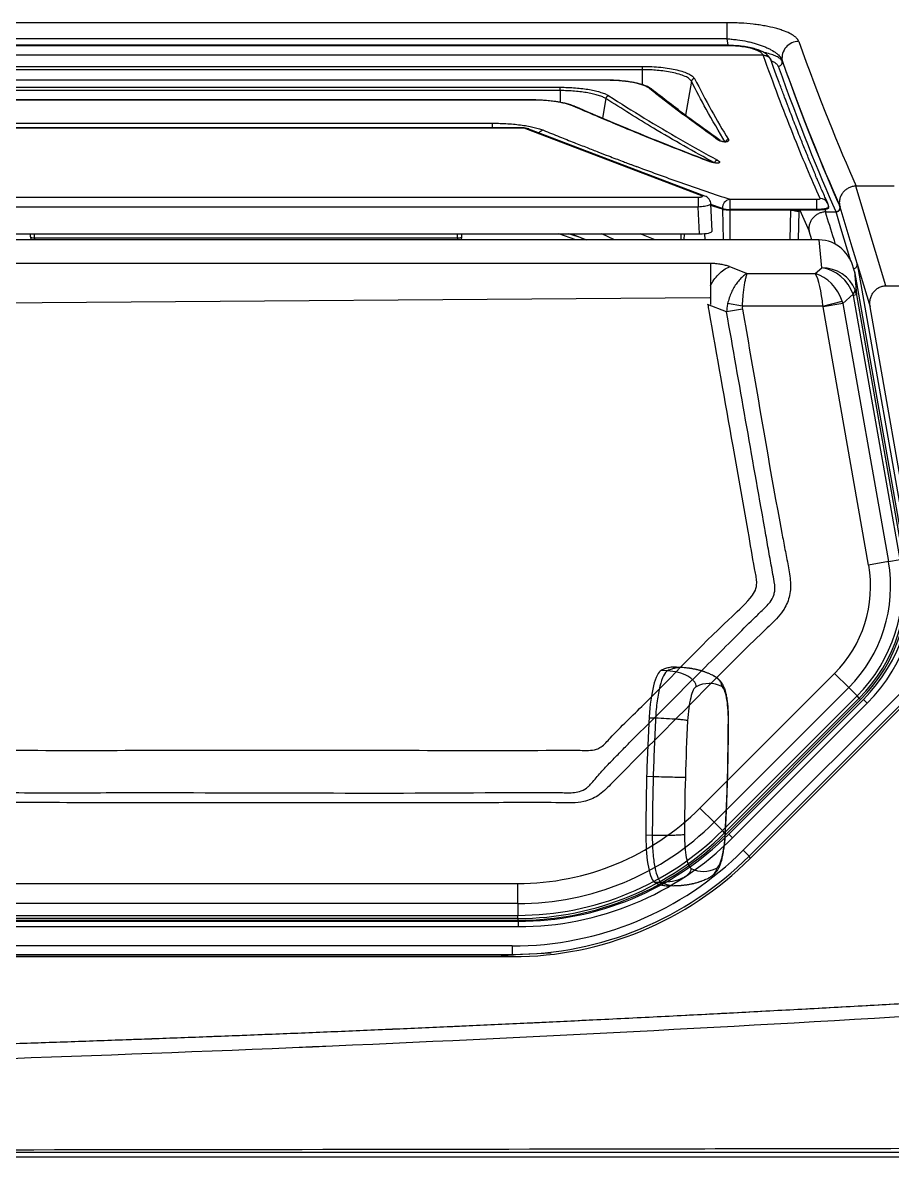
# Model space of a CAD drawing. Extents: x 527 to 611, y 788 to 934.
# Drawn here: x 588.74 to 601.66, y 803.36 to 820.21 of the extents above; entities that cross this region are included whole.
import ezdxf

# ---------------------------------------------------------------- set-up
doc = ezdxf.new("R2010")
doc.units = 0
doc.header["$MEASUREMENT"] = 0
doc.layers.add('1', color=4, linetype='Continuous')
doc.layers.add('GEOMETRY', color=3, linetype='Continuous', lineweight=25)

# ---------------------------------------------------------------- blocks, each defined once
blk = doc.blocks.new('2026_FLAIR')
at = {"layer": 'GEOMETRY'}
for p, q in [((72.14, 16.608), (72.14, 16.848)), ((72.14, 16.848), (57.863, 16.848)), ((72.156, 16.515), (57.847, 16.515)), ((72.14, 16.608), (57.863, 16.608)), ((72.156, 16.515), (72.14, 16.608)), ((57.318, 16.369), (72.673, 16.369)), ((72.15, 16.51), (57.841, 16.51)), ((72.15, 16.505), (57.841, 16.505)), ((72.15, 16.505), (72.15, 16.51)), ((59.111, 16.198), (70.88, 16.198)), ((70.88, 16.198), (70.88, 16.15)), ((72.791, 16.292), (72.786, 16.302)), ((72.792, 16.288), (72.791, 16.291)), ((72.96, 16.271), (72.957, 16.287)), ((70.88, 16.15), (59.111, 16.15)), ((70.88, 16.15), (70.88, 15.927)), ((70.347, 15.994), (59.644, 15.994)), ((70.347, 15.993), (59.644, 15.993)), ((60.318, 15.889), (69.659, 15.889)), ((69.659, 15.841), (60.318, 15.841)), ((69.659, 15.841), (69.659, 15.889)), ((69.659, 15.841), (69.659, 15.665)), ((70.347, 15.994), (70.347, 15.993)), ((71.61, 15.978), (71.52, 15.475)), ((69.226, 15.701), (60.745, 15.701)), ((69.226, 15.7), (60.745, 15.7)), ((69.226, 15.7), (69.226, 15.701)), ((70.339, 15.721), (70.29, 15.43)), ((71.078, 15.8), (71.482, 15.491)), ((61.335, 15.355), (68.656, 15.355)), ((68.656, 15.286), (68.656, 15.355)), ((69.126, 15.285), (60.865, 15.285)), ((69.126, 15.282), (60.865, 15.282)), ((69.126, 15.282), (69.126, 15.285)), ((71.766, 14.278), (69.149, 15.274)), ((69.193, 15.269), (69.165, 15.279)), ((71.81, 14.273), (69.193, 15.269)), ((71.88, 14.787), (71.881, 14.787)), ((74.052, 14.422), (74.057, 14.422)), ((74.499, 12.94), (74.052, 14.422)), ((74.621, 14.422), (74.057, 14.422)), ((58.28, 14.258), (71.711, 14.258)), ((71.711, 14.258), (71.711, 14.111)), ((71.917, 13.754), (71.899, 14.156)), ((72.178, 14.226), (72.178, 14.074)), ((72.178, 14.226), (73.471, 14.226)), ((73.471, 14.074), (73.471, 14.226)), ((71.711, 14.111), (58.28, 14.111)), ((71.73, 13.713), (71.711, 14.111)), ((72.07, 14.088), (71.899, 14.147)), ((72.038, 14.087), (71.9, 14.134)), ((72.07, 14.077), (72.038, 14.087)), ((72.07, 14.077), (72.07, 14.088)), ((72.073, 14.077), (72.08, 13.623)), ((73.471, 14.074), (72.178, 14.074)), ((72.178, 14.074), (72.178, 14.064)), ((73.105, 14.064), (72.178, 14.064)), ((72.178, 14.064), (72.178, 13.623)), ((73.077, 13.623), (73.086, 14.064)), ((73.104, 14.06), (73.086, 14.065)), ((73.134, 14.052), (73.104, 14.06)), ((73.141, 14.064), (73.105, 14.064)), ((73.471, 14.064), (73.141, 14.064)), ((73.201, 13.623), (73.21, 14.047)), ((73.219, 14.064), (73.357, 13.753)), ((73.471, 14.064), (73.471, 14.074)), ((73.589, 14.074), (73.605, 14.038)), ((73.605, 14.038), (73.757, 14.038)), ((73.645, 14.126), (73.646, 14.116)), ((73.646, 14.098), (73.646, 14.113)), ((73.816, 14.115), (73.809, 14.138)), ((58.261, 13.713), (71.73, 13.713)), ((61.791, 13.667), (61.791, 13.713)), ((61.854, 13.654), (61.854, 13.713)), ((61.854, 13.654), (68.137, 13.654)), ((61.854, 13.654), (61.854, 13.623)), ((68.137, 13.654), (68.137, 13.713)), ((68.137, 13.654), (68.137, 13.623)), ((68.2, 13.667), (68.2, 13.713)), ((69.891, 13.623), (69.642, 13.713)), ((70.468, 13.623), (70.278, 13.713)), ((71.071, 13.623), (70.849, 13.713)), ((71.45, 13.713), (71.45, 13.623)), ((71.502, 13.623), (71.505, 13.713)), ((71.814, 13.623), (71.811, 13.717)), ((73.398, 13.623), (73.357, 13.753)), ((73.506, 13.623), (56.484, 13.623)), ((73.544, 13.21), (73.506, 13.623)), ((71.898, 13.272), (58.092, 13.272)), ((72.176, 13.226), (72.437, 13.124)), ((73.449, 13.124), (73.544, 13.21)), ((74.03, 13.152), (74.062, 12.806)), ((74.03, 13.152), (74.782, 8.888)), ((74.072, 13.266), (74.837, 8.932)), ((72.437, 13.124), (73.449, 13.124)), ((74.011, 12.817), (73.859, 12.679)), ((74.062, 12.806), (74.016, 12.798)), ((74.062, 12.806), (74.754, 8.883)), ((74.499, 12.94), (75.192, 12.94)), ((71.884, 12.762), (58.132, 12.661)), ((72.132, 12.553), (71.846, 12.664)), ((72.366, 12.64), (72.147, 12.676)), ((73.563, 12.64), (72.366, 12.64)), ((73.563, 12.64), (73.849, 12.714)), ((73.859, 12.679), (73.566, 12.627)), ((73.859, 12.679), (74.535, 8.845)), ((74.708, 8.875), (74.016, 12.798)), ((72.367, 12.594), (72.132, 12.553)), ((74.242, 8.793), (73.566, 12.627)), ((74.914, 8.945), (74.264, 12.631)), ((79.315, 11.497), (72.379, 4.561)), ((72.467, 4.472), (79.403, 11.409)), ((79.427, 11.385), (72.481, 4.439)), ((73.035, 4.993), (79.427, 11.385)), ((74.535, 8.845), (74.242, 8.793)), ((74.535, 8.845), (74.708, 8.875)), ((71.482, 7.272), (71.387, 7.279)), ((71.254, 7.224), (71.159, 7.23)), ((71.735, 5.186), (73.735, 7.186)), ((71.938, 7.149), (71.92, 7.159)), ((73.946, 6.975), (73.735, 7.186)), ((73.946, 6.975), (71.946, 4.976)), ((73.946, 6.975), (74.07, 6.852)), ((72.07, 4.852), (74.07, 6.852)), ((74.103, 6.819), (72.103, 4.819)), ((74.123, 6.798), (72.123, 4.799)), ((74.164, 6.799), (72.164, 4.799)), ((72.22, 4.743), (74.22, 6.743)), ((74.103, 6.819), (74.07, 6.852)), ((74.103, 6.819), (74.123, 6.798)), ((74.164, 6.799), (74.22, 6.743)), ((71.077, 6.52), (70.981, 6.523)), ((71.042, 5.65), (70.944, 5.653)), ((71.946, 4.976), (71.735, 5.186)), ((71.946, 4.976), (72.07, 4.852)), ((72.481, 4.439), (73.035, 4.993)), ((71.028, 4.781), (70.932, 4.783)), ((72.103, 4.819), (72.07, 4.852)), ((72.103, 4.819), (72.123, 4.799)), ((72.164, 4.799), (72.22, 4.743)), ((72.379, 4.561), (72.467, 4.472)), ((72.467, 4.472), (72.481, 4.439)), ((60.959, 4.066), (69.031, 4.066)), ((69.031, 3.768), (69.031, 4.066)), ((71.166, 4.08), (71.071, 4.079)), ((71.267, 4.032), (71.362, 4.034)), ((69.031, 3.768), (60.959, 3.768)), ((69.031, 3.768), (69.031, 3.593)), ((60.959, 3.593), (69.031, 3.593)), ((69.031, 3.547), (60.959, 3.547)), ((69.031, 3.547), (69.031, 3.593)), ((69.031, 3.547), (69.031, 3.518)), ((69.031, 3.518), (60.959, 3.518)), ((69.037, 3.504), (60.966, 3.504)), ((60.966, 3.425), (69.037, 3.425)), ((69.037, 3.504), (69.037, 3.425)), ((68.945, 3.138), (59.964, 3.138)), ((68.945, 3.138), (68.945, 3.014)), ((59.951, 2.98), (68.959, 2.98)), ((68.959, 2.98), (59.951, 2.98)), ((59.964, 3.014), (68.945, 3.014)), ((69.528, 3.03), (68.782, 2.996)), ((68.945, 3.014), (68.949, 3.004)), ((68.952, 2.996), (68.959, 2.98)), ((81.522, 0), (2.898, 0))]:
    blk.add_line(p, q, dxfattribs=at)
at = {"layer": 'GEOMETRY', "flags": 128}
for points in [[(72.524, 16.458), (72.542, 16.46), (72.56, 16.457)], [(69.872, 15.606), (69.874, 15.605), (69.876, 15.604)], [(69.165, 15.279), (69.146, 15.283), (69.126, 15.282)], [(73.979, 13.308), (73.831, 13.796), (73.758, 14.038), (73.758, 14.038)], [(74.072, 13.271), (74.057, 13.32), (73.998, 13.513), (73.819, 14.108)], [(69.817, 13.713), (69.885, 13.688), (70.053, 13.623)], [(74.072, 13.266), (74.116, 13.121), (74.264, 12.631)]]:
    blk.add_lwpolyline(points, dxfattribs=at)
at = {"layer": 'GEOMETRY'}
for centre, radius, start, end in [((73.205, 16.32), 0.251, 90.6124, 187.5361), ((72.897, 16.263), 0.0627, 270.6124, 7.5408), ((71.657, 15.969), 0.0482, 91.8403, 168.7901), ((70.988, 15.832), 0.0408, 52.232, 95.5067), ((70.388, 15.713), 0.05, 97.4783, 170.5685), ((69.859, 15.575), 0.0343, 68.024, 98.6444), ((69.126, 15.16), 0.125, 71.9693, 90), ((68.976, 14.818), 0.488, 69.2238, 72.0337), ((69.161, 15.184), 0.0915, 69.2686, 97.5884), ((69.433, 15.133), 0.119, 99.1076, 138.1705), ((72.013, 15.063), 0.0413, 53.1751, 94.6716), ((72.16, 15.064), 0.0482, 91.8724, 163.908), ((71.864, 14.757), 0.0343, 61.1474, 97.5022), ((72.002, 14.757), 0.0493, 96.9218, 171.7113), ((71.778, 14.187), 0.0916, 70.1306, 97.5819), ((72.202, 14.095), 0.133, 100.539, 182.9384), ((73.524, 14.114), 0.122, 23.7629, 91.3487), ((72.167, 14.4), 0.326, 252.6898, 271.958), ((73.754, 14.105), 0.0628, 270.5441, 8.6233), ((61.854, 13.667), 0.0625, 180, 224.9898), ((61.839, 13.735), 0.0827, 234.8468, 280.3552), ((68.152, 13.735), 0.0827, 259.6448, 305.1532), ((68.137, 13.667), 0.0625, 315.0102, 0), ((73.943, 12.889), 0.099, 313.6486, 355.2217), ((72.451, 8.511), 2.422, 314.9999, 10), ((72.451, 8.511), 2.501, 314.9999, 10), ((72.445, 8.476), 1.825, 314.9999, 10), ((72.445, 8.476), 2.123, 314.9999, 10), ((72.445, 8.476), 2.298, 314.9999, 10), ((72.445, 8.476), 2.344, 314.9999, 10), ((72.445, 8.476), 2.373, 314.9999, 10), ((69.031, 7.891), 3.825, 270, 314.9999), ((69.031, 7.891), 4.123, 270, 314.9999), ((69.031, 7.891), 4.298, 270, 314.9999), ((69.031, 7.891), 4.344, 270, 314.9999), ((69.031, 7.891), 4.373, 270, 314.9999), ((69.037, 7.926), 4.422, 270, 314.9999), ((69.037, 7.926), 4.501, 270, 314.9999)]:
    blk.add_arc(centre, radius, start, end, dxfattribs=at)
for centre, major_axis, ratio, start_param, end_param in [((56.933, 117.39), (-18.595, 104.918), 0.051723, 2.851846, 2.939114), ((56.615, 117.39), (-18.606, 105.293), 0.051579, 2.852232, 2.939734), ((56.687, 117.347), (-18.595, 105.168), 0.051607, 2.851889, 2.938909), ((56.677, 117.401), (-18.606, 105.231), 0.051607, 2.852221, 2.939723), ((71.73, 13.754), (0.188, 0), 0.219696, 4.713635, 6.2934), ((73.514, 13.053), (-0.053, 0.568), 0.920287, 4.801709, 6.198207), ((73.544, 12.727), (0.384, -0.358), 0.864326, 1.008189, 2.248811), ((73.544, 12.727), (0.525, -0.023), 0.919446, 0.370167, 1.61079), ((73.449, 12.64), (-0.051, 0.525), 0.214989, 4.691687, 5.862035), ((73.449, 12.64), (-0.267, 0.458), 0.746474, 4.448741, 5.619089), ((73.903, 12.668), (0.08, 0.183), 0.456183, 5.680478, 5.836353), ((73.555, 12.606), (0.369, 0.442), 0.813707, 5.692032, 5.847907), ((73.362, 12.561), (0.164, 0.149), 0.846462, 5.791888, 5.862163), ((73.362, 12.561), (-0.353, 0.388), 0.966078, 4.221091, 4.291367), ((68.93, 8.032), (-1.874, 4.524), 0.995546, 2.75047, 3.532715), ((68.93, 8.032), (-1.922, 4.639), 0.995767, 2.75047, 3.532715), ((68.943, 7.999), (-1.922, 4.64), 0.995546, 2.75047, 3.532715), ((68.943, 7.999), (-1.922, 4.64), 0.995546, 2.75047, 3.532715)]:
    blk.add_ellipse(centre, major_axis=major_axis, ratio=ratio, start_param=start_param, end_param=end_param, dxfattribs=at)
for points, knots in [([(73.203, 16.571), (73.196, 16.589), (73.183, 16.607), (73.156, 16.633), (73.145, 16.642), (73.127, 16.655), (73.121, 16.659), (73.107, 16.668), (73.1, 16.672), (73.063, 16.693), (73.029, 16.709), (72.97, 16.731), (72.949, 16.738), (72.905, 16.752), (72.882, 16.759), (72.809, 16.778), (72.757, 16.79), (72.675, 16.805), (72.646, 16.81), (72.602, 16.816), (72.587, 16.818), (72.557, 16.822), (72.542, 16.824), (72.465, 16.833), (72.402, 16.838), (72.305, 16.844), (72.273, 16.845), (72.206, 16.847), (72.173, 16.848), (72.14, 16.848)], [0, 0, 0, 0, 0.125, 0.125, 0.1875, 0.1875, 0.21875, 0.21875, 0.25, 0.25, 0.375, 0.375, 0.4375, 0.4375, 0.5, 0.5, 0.625, 0.625, 0.6875, 0.6875, 0.71875, 0.71875, 0.75, 0.75, 0.875, 0.875, 0.9375, 0.9375, 1, 1, 1, 1]), ([(72.14, 16.608), (72.165, 16.607), (72.191, 16.605), (72.242, 16.6), (72.268, 16.597), (72.342, 16.587), (72.39, 16.579), (72.461, 16.564), (72.484, 16.559), (72.529, 16.548), (72.55, 16.542), (72.614, 16.523), (72.653, 16.509), (72.708, 16.487), (72.726, 16.479), (72.76, 16.463), (72.775, 16.455), (72.82, 16.431), (72.847, 16.414), (72.881, 16.387), (72.892, 16.378), (72.91, 16.36), (72.919, 16.351), (72.941, 16.324), (72.951, 16.306), (72.957, 16.287)], [0, 0, 0, 0, 0.0625, 0.0625, 0.125, 0.125, 0.25, 0.25, 0.3125, 0.3125, 0.375, 0.375, 0.5, 0.5, 0.5625, 0.5625, 0.625, 0.625, 0.75, 0.75, 0.8125, 0.8125, 0.875, 0.875, 1, 1, 1, 1]), ([(72.17, 16.504), (72.166, 16.508), (72.161, 16.511), (72.156, 16.514), (72.156, 16.515)], [0, 0, 0, 0, 0.937066, 1, 1, 1, 1]), ([(72.56, 16.457), (72.532, 16.465), (72.476, 16.48), (72.374, 16.497), (72.265, 16.508), (72.188, 16.509), (72.15, 16.51)], [0, 0, 0, 0, 0.250937, 0.500823, 0.749966, 1, 1, 1, 1]), ([(72.524, 16.458), (72.495, 16.465), (72.438, 16.481), (72.34, 16.495), (72.243, 16.504), (72.181, 16.505), (72.15, 16.505)], [0, 0, 0, 0, 0.280004, 0.559321, 0.77951, 1, 1, 1, 1]), ([(72.673, 16.369), (72.667, 16.378), (72.655, 16.397), (72.609, 16.427), (72.556, 16.446), (72.524, 16.458)], [0, 0, 0, 0, 0.280482, 0.560569, 1, 1, 1, 1]), ([(72.787, 16.3), (72.778, 16.316), (72.759, 16.35), (72.71, 16.391), (72.645, 16.429), (72.589, 16.448), (72.56, 16.457)], [0, 0, 0, 0, 0.217402, 0.457264, 0.718317, 1, 1, 1, 1]), ([(72.675, 16.364), (72.675, 16.365), (72.674, 16.367), (72.673, 16.368), (72.673, 16.369)], [0, 0, 0, 0, 0.56, 1, 1, 1, 1]), ([(72.673, 16.369), (72.689, 16.368), (72.713, 16.367), (72.742, 16.353), (72.761, 16.338), (72.777, 16.32), (72.783, 16.307), (72.786, 16.302)], [0, 0, 0, 0, 0.326467, 0.502316, 0.681929, 0.861542, 1, 1, 1, 1]), ([(73.521, 14.236), (73.455, 14.385), (73.324, 14.685), (73.116, 15.195), (72.901, 15.748), (72.751, 16.159), (72.675, 16.364)], [0, 0, 0, 0, 0.248503, 0.497997, 0.748504, 1, 1, 1, 1]), ([(72.675, 16.364), (72.691, 16.363), (72.715, 16.361), (72.744, 16.347), (72.764, 16.332), (72.78, 16.313), (72.79, 16.298), (72.791, 16.289), (72.792, 16.288)], [0, 0, 0, 0, 0.307898, 0.473716, 0.643074, 0.812433, 0.97825, 1, 1, 1, 1]), ([(72.96, 16.271), (72.953, 16.283), (72.939, 16.306), (72.891, 16.339), (72.821, 16.369), (72.749, 16.392), (72.696, 16.403), (72.678, 16.406)], [0, 0, 0, 0, 0.219252, 0.445044, 0.664067, 0.889384, 1, 1, 1, 1]), ([(70.88, 16.198), (70.927, 16.198), (71.021, 16.197), (71.156, 16.186), (71.284, 16.17), (71.398, 16.147), (71.495, 16.12), (71.572, 16.088), (71.629, 16.054), (71.647, 16.029), (71.655, 16.017)], [0, 0, 0, 0, 0.12498, 0.24981, 0.374924, 0.499644, 0.624834, 0.749492, 0.874939, 1, 1, 1, 1]), ([(72.79, 16.288), (72.804, 16.282), (72.84, 16.265), (72.878, 16.236), (72.891, 16.212), (72.898, 16.201)], [0, 0, 0, 0, 0.237952, 0.61352, 1, 1, 1, 1]), ([(73.636, 14.164), (73.622, 14.195), (73.595, 14.254), (73.557, 14.34), (73.524, 14.417), (73.495, 14.484), (73.471, 14.541), (73.45, 14.591), (73.431, 14.637), (73.411, 14.684), (73.373, 14.775), (73.318, 14.911), (73.252, 15.074), (73.195, 15.218), (73.147, 15.341), (73.101, 15.46), (73.065, 15.553), (73.039, 15.621), (73.02, 15.671), (72.998, 15.73), (72.972, 15.798), (72.943, 15.877), (72.91, 15.965), (72.874, 16.063), (72.835, 16.171), (72.807, 16.248), (72.792, 16.288)], [0, 0, 0, 0, 0.053663, 0.101413, 0.143249, 0.17917, 0.209178, 0.23356, 0.257399, 0.281532, 0.305961, 0.394993, 0.484367, 0.541242, 0.598106, 0.652624, 0.703056, 0.720801, 0.742255, 0.76768, 0.797078, 0.830448, 0.867088, 0.907561, 0.951864, 1, 1, 1, 1]), ([(71.61, 15.978), (71.598, 15.993), (71.576, 16.022), (71.5, 16.06), (71.406, 16.091), (71.299, 16.115), (71.188, 16.132), (71.079, 16.143), (70.977, 16.149), (70.911, 16.15), (70.88, 16.15)], [0, 0, 0, 0, 0.1620714, 0.3136541, 0.4546884, 0.5851206, 0.7049042, 0.8139993, 0.912373, 1, 1, 1, 1]), ([(71.655, 16.017), (71.738, 15.859), (71.903, 15.542), (72.073, 15.256), (72.159, 15.112)], [0, 0, 0, 0, 0.49866, 1, 1, 1, 1]), ([(69.659, 15.889), (69.698, 15.889), (69.775, 15.888), (69.888, 15.881), (69.996, 15.87), (70.097, 15.855), (70.188, 15.836), (70.267, 15.814), (70.334, 15.79), (70.366, 15.772), (70.381, 15.763)], [0, 0, 0, 0, 0.124736, 0.249852, 0.374321, 0.499619, 0.624078, 0.749321, 0.874629, 1, 1, 1, 1]), ([(70.339, 15.721), (70.324, 15.729), (70.294, 15.746), (70.231, 15.768), (70.157, 15.789), (70.071, 15.806), (69.977, 15.82), (69.875, 15.831), (69.768, 15.838), (69.696, 15.84), (69.659, 15.841)], [0, 0, 0, 0, 0.124837, 0.249721, 0.374651, 0.499628, 0.624651, 0.749721, 0.874837, 1, 1, 1, 1]), ([(71.014, 15.864), (70.996, 15.876), (70.963, 15.897), (70.899, 15.922), (70.838, 15.94), (70.776, 15.955), (70.707, 15.968), (70.62, 15.98), (70.526, 15.989), (70.431, 15.994), (70.376, 15.994), (70.347, 15.994)], [0, 0, 0, 0, 0.150496, 0.272464, 0.372436, 0.466398, 0.555932, 0.663066, 0.810244, 0.899545, 1, 1, 1, 1]), ([(70.985, 15.872), (70.972, 15.881), (70.947, 15.898), (70.891, 15.921), (70.823, 15.942), (70.742, 15.96), (70.653, 15.974), (70.555, 15.985), (70.453, 15.991), (70.383, 15.992), (70.347, 15.993)], [0, 0, 0, 0, 0.1248591, 0.2498391, 0.374581, 0.4996447, 0.6241451, 0.749435, 0.8745862, 1, 1, 1, 1]), ([(72.009, 15.105), (71.819, 15.242), (71.479, 15.487), (71.136, 15.754), (70.985, 15.872)], [0, 0, 0, 0, 0.559999, 1, 1, 1, 1]), ([(72.037, 15.097), (71.873, 15.215), (71.534, 15.459), (71.19, 15.726), (71.013, 15.864)], [0, 0, 0, 0, 0.4843741, 1, 1, 1, 1]), ([(72.113, 15.073), (72.018, 15.234), (71.847, 15.521), (71.682, 15.838), (71.61, 15.978)], [0, 0, 0, 0, 0.56, 1, 1, 1, 1]), ([(69.872, 15.606), (69.848, 15.615), (69.807, 15.632), (69.736, 15.65), (69.677, 15.662), (69.623, 15.672), (69.56, 15.681), (69.474, 15.691), (69.36, 15.699), (69.273, 15.701), (69.226, 15.701)], [0, 0, 0, 0, 0.159972, 0.287369, 0.383472, 0.453588, 0.543248, 0.663795, 0.815628, 1, 1, 1, 1]), ([(69.854, 15.609), (69.818, 15.622), (69.746, 15.648), (69.592, 15.677), (69.416, 15.696), (69.289, 15.699), (69.226, 15.7)], [0, 0, 0, 0, 0.250157, 0.499974, 0.74964, 1, 1, 1, 1]), ([(71.953, 14.765), (71.65, 14.933), (71.109, 15.233), (70.574, 15.572), (70.339, 15.721)], [0, 0, 0, 0, 0.56, 1, 1, 1, 1]), ([(70.381, 15.763), (70.557, 15.651), (70.911, 15.427), (71.449, 15.108), (71.813, 14.907), (71.996, 14.806)], [0, 0, 0, 0, 0.3286219, 0.6619705, 1, 1, 1, 1]), ([(71.859, 14.791), (71.637, 14.877), (71.196, 15.048), (70.527, 15.32), (70.08, 15.512), (69.854, 15.609)], [0, 0, 0, 0, 0.333336, 0.662642, 1, 1, 1, 1]), ([(71.874, 14.79), (71.553, 14.914), (70.89, 15.172), (70.221, 15.457), (69.876, 15.604)], [0, 0, 0, 0, 0.48278, 1, 1, 1, 1]), ([(68.656, 15.355), (68.694, 15.355), (68.771, 15.354), (68.883, 15.348), (68.992, 15.34), (69.095, 15.327), (69.191, 15.312), (69.277, 15.294), (69.353, 15.274), (69.394, 15.258), (69.414, 15.251)], [0, 0, 0, 0, 0.1248595, 0.2503426, 0.3750087, 0.500423, 0.625481, 0.7501643, 0.87554, 1, 1, 1, 1]), ([(69.414, 15.251), (69.493, 15.219), (69.643, 15.157), (69.858, 15.072), (70.051, 14.996), (70.222, 14.929), (70.365, 14.874), (70.481, 14.83), (70.574, 14.795), (70.648, 14.767), (70.705, 14.745), (70.747, 14.73), (70.773, 14.72), (70.787, 14.715), (70.793, 14.713), (70.795, 14.712), (70.795, 14.712), (70.796, 14.712), (70.796, 14.712), (70.796, 14.712), (70.796, 14.712), (71.029, 14.625), (71.489, 14.458), (71.95, 14.303), (72.178, 14.226)], [0, 0, 0, 0, 0.085655, 0.163387, 0.233195, 0.29508, 0.349042, 0.387957, 0.421371, 0.449282, 0.468475, 0.483786, 0.494048, 0.49761, 0.498993, 0.499566, 0.499811, 0.499918, 0.499964, 0.499985, 0.499994, 0.500001, 0.752588, 1, 1, 1, 1]), ([(72.159, 15.112), (72.161, 15.106), (72.165, 15.096), (72.152, 15.084), (72.138, 15.079), (72.126, 15.077), (72.117, 15.076), (72.107, 15.076), (72.092, 15.077), (72.07, 15.08), (72.036, 15.089), (72.02, 15.098), (72.009, 15.105)], [0, 0, 0, 0, 0.247982, 0.372618, 0.441338, 0.470631, 0.498637, 0.526731, 0.555977, 0.62457, 0.749679, 1, 1, 1, 1]), ([(72.111, 15.078), (72.111, 15.077), (72.108, 15.077), (72.102, 15.077), (72.091, 15.078), (72.076, 15.08), (72.055, 15.087), (72.045, 15.092), (72.038, 15.096)], [0, 0, 0, 0, 0.014747, 0.061037, 0.113448, 0.257484, 0.471728, 1, 1, 1, 1]), ([(72.127, 15.079), (72.127, 15.079), (72.127, 15.079), (72.124, 15.079), (72.12, 15.078), (72.116, 15.078), (72.113, 15.078), (72.111, 15.078)], [0, 0, 0, 0, 0.315414, 0.591643, 0.714657, 0.834411, 1, 1, 1, 1]), ([(71.996, 14.806), (72.008, 14.799), (72.025, 14.789), (72.03, 14.775), (72.025, 14.769), (72.016, 14.765), (72.007, 14.764), (71.996, 14.763), (71.979, 14.763), (71.95, 14.766), (71.905, 14.775), (71.877, 14.785), (71.859, 14.791)], [0, 0, 0, 0, 0.24929, 0.374204, 0.446178, 0.474268, 0.499703, 0.525478, 0.553385, 0.625455, 0.750396, 1, 1, 1, 1]), ([(71.97, 14.764), (71.97, 14.764), (71.95, 14.766), (71.92, 14.773), (71.895, 14.782), (71.881, 14.787)], [0, 0, 0, 0, 0.002993, 0.462346, 1, 1, 1, 1]), ([(72.003, 14.765), (72.003, 14.765), (72.003, 14.765), (72.002, 14.765), (72, 14.764), (71.998, 14.764), (71.996, 14.764), (71.992, 14.764), (71.99, 14.764), (71.988, 14.764)], [0, 0, 0, 0, 0.091796, 0.304053, 0.413318, 0.529142, 0.647411, 0.771935, 1, 1, 1, 1]), ([(74.052, 14.422), (74.034, 14.421), (74.016, 14.419), (73.982, 14.41), (73.965, 14.404), (73.933, 14.388), (73.917, 14.379), (73.896, 14.362), (73.889, 14.357), (73.877, 14.344), (73.864, 14.332), (73.854, 14.318), (73.844, 14.303), (73.839, 14.296), (73.827, 14.273), (73.82, 14.257), (73.813, 14.232), (73.811, 14.223), (73.808, 14.206), (73.807, 14.198), (73.806, 14.181), (73.806, 14.172), (73.807, 14.159), (73.807, 14.155), (73.808, 14.147), (73.808, 14.142), (73.809, 14.138)], [0, 0, 0, 0, 0.125, 0.125, 0.25, 0.25, 0.375, 0.375, 0.4375, 0.4375, 0.5, 0.5625, 0.5625, 0.625, 0.625, 0.75, 0.75, 0.8125, 0.8125, 0.875, 0.875, 0.9375, 0.9375, 0.96875, 0.96875, 1, 1, 1, 1]), ([(71.711, 14.258), (71.717, 14.258), (71.728, 14.258), (71.743, 14.259), (71.756, 14.261), (71.766, 14.264), (71.772, 14.268), (71.775, 14.271), (71.773, 14.275), (71.768, 14.277), (71.766, 14.278)], [0, 0, 0, 0, 0.125058, 0.250072, 0.375047, 0.5, 0.624953, 0.749928, 0.874942, 1, 1, 1, 1]), ([(71.898, 14.157), (71.898, 14.157), (71.901, 14.153), (71.894, 14.146), (71.876, 14.137), (71.845, 14.128), (71.806, 14.12), (71.76, 14.114), (71.728, 14.112), (71.711, 14.111)], [0, 0, 0, 0, 0.01829, 0.181908, 0.345527, 0.509145, 0.672763, 0.836382, 1, 1, 1, 1]), ([(71.898, 14.156), (71.897, 14.168), (71.893, 14.193), (71.874, 14.227), (71.845, 14.257), (71.821, 14.268), (71.809, 14.274)], [0, 0, 0, 0, 0.245139, 0.499293, 0.754062, 1, 1, 1, 1]), ([(73.471, 14.226), (73.479, 14.226), (73.495, 14.226), (73.511, 14.229), (73.521, 14.233), (73.521, 14.235), (73.521, 14.236)], [0, 0, 0, 0, 0.279781, 0.559368, 0.779698, 1, 1, 1, 1]), ([(73.644, 14.106), (73.645, 14.116), (73.646, 14.135), (73.639, 14.154), (73.636, 14.164)], [0, 0, 0, 0, 0.493027, 1, 1, 1, 1]), ([(72.178, 14.064), (72.168, 14.065), (72.147, 14.065), (72.117, 14.067), (72.089, 14.071), (72.076, 14.075), (72.07, 14.077)], [0, 0, 0, 0, 0.230802, 0.474396, 0.730793, 1, 1, 1, 1]), ([(73.086, 14.065), (73.089, 14.065), (73.095, 14.065), (73.102, 14.065), (73.105, 14.064)], [0, 0, 0, 0, 0.561357, 1, 1, 1, 1]), ([(73.104, 14.06), (73.104, 14.061), (73.104, 14.062), (73.104, 14.064), (73.104, 14.065), (73.104, 14.065), (73.105, 14.064)], [0, 0, 0, 0, 0.240927, 0.50006, 0.759156, 1, 1, 1, 1]), ([(73.119, 14.052), (73.119, 14.052), (73.121, 14.054), (73.121, 14.055), (73.12, 14.057)], [0, 0, 0, 0, 0.162015, 1, 1, 1, 1]), ([(73.134, 14.052), (73.135, 14.054), (73.135, 14.058), (73.136, 14.062), (73.139, 14.065), (73.14, 14.065), (73.141, 14.064)], [0, 0, 0, 0, 0.240883, 0.499993, 0.759107, 1, 1, 1, 1]), ([(73.6, 14.038), (73.582, 14.037), (73.564, 14.035), (73.53, 14.026), (73.512, 14.02), (73.48, 14.004), (73.465, 13.995), (73.444, 13.978), (73.437, 13.972), (73.424, 13.96), (73.412, 13.947), (73.402, 13.933), (73.392, 13.919), (73.387, 13.911), (73.375, 13.888), (73.368, 13.872), (73.361, 13.847), (73.359, 13.838), (73.356, 13.821), (73.355, 13.813), (73.354, 13.796), (73.354, 13.787), (73.355, 13.775), (73.355, 13.77), (73.356, 13.762), (73.357, 13.758), (73.357, 13.753)], [0, 0, 0, 0, 0.125, 0.125, 0.25, 0.25, 0.375, 0.375, 0.4375, 0.4375, 0.5, 0.5625, 0.5625, 0.625, 0.625, 0.75, 0.75, 0.8125, 0.8125, 0.875, 0.875, 0.9375, 0.9375, 0.96875, 0.96875, 1, 1, 1, 1]), ([(73.644, 14.107), (73.642, 14.105), (73.638, 14.1), (73.623, 14.092), (73.601, 14.086), (73.574, 14.08), (73.542, 14.077), (73.508, 14.074), (73.483, 14.074), (73.471, 14.074)], [0, 0, 0, 0, 0.131046, 0.275872, 0.420698, 0.565523, 0.710349, 0.855174, 1, 1, 1, 1]), ([(73.645, 14.098), (73.645, 14.096), (73.645, 14.092), (73.636, 14.087), (73.623, 14.081), (73.6, 14.075), (73.573, 14.07), (73.541, 14.067), (73.506, 14.065), (73.483, 14.065), (73.471, 14.064)], [0, 0, 0, 0, 0.117254, 0.208705, 0.348362, 0.4724, 0.610445, 0.744388, 0.874238, 1, 1, 1, 1]), ([(73.751, 13.556), (73.743, 13.581), (73.692, 13.741), (73.642, 13.902), (73.6, 14.038)], [0, 0, 0, 0, 0.154295, 1, 1, 1, 1]), ([(73.645, 14.113), (73.646, 14.111), (73.646, 14.109), (73.645, 14.107), (73.644, 14.107)], [0, 0, 0, 0, 0.859994, 1, 1, 1, 1]), ([(73.758, 14.038), (73.762, 14.038), (73.767, 14.039), (73.775, 14.041), (73.779, 14.043), (73.791, 14.048), (73.799, 14.054), (73.807, 14.064), (73.81, 14.067), (73.814, 14.075), (73.815, 14.079), (73.819, 14.091), (73.82, 14.1), (73.819, 14.108)], [0, 0, 0, 0, 0.125, 0.125, 0.25, 0.25, 0.5, 0.5, 0.625, 0.625, 0.75, 0.75, 1, 1, 1, 1]), ([(70.036, 13.623), (70.033, 13.625), (69.954, 13.662), (69.87, 13.688), (69.79, 13.713)], [0, 0, 0, 0, 0.040076, 1, 1, 1, 1]), ([(71.892, 12.941), (71.908, 12.971), (71.943, 13.033), (72.011, 13.114), (72.09, 13.184), (72.147, 13.212), (72.176, 13.225)], [0, 0, 0, 0, 0.225226, 0.471675, 0.732806, 1, 1, 1, 1]), ([(71.898, 12.663), (71.898, 12.683), (71.898, 12.734), (71.898, 12.818), (71.898, 12.91), (71.898, 12.998), (71.898, 13.08), (71.898, 13.153), (71.898, 13.221), (71.898, 13.254), (71.898, 13.272)], [0, 0, 0, 0, 0.085733, 0.210743, 0.335753, 0.460762, 0.585772, 0.710781, 0.835791, 1, 1, 1, 1]), ([(72.176, 13.226), (72.156, 13.232), (72.118, 13.246), (72.049, 13.26), (71.975, 13.27), (71.924, 13.271), (71.898, 13.272)], [0, 0, 0, 0, 0.252343, 0.500481, 0.752579, 1, 1, 1, 1]), ([(74.02, 13.197), (74.024, 13.197), (74.034, 13.198), (74.049, 13.207), (74.063, 13.222), (74.071, 13.241), (74.073, 13.258), (74.072, 13.268), (74.072, 13.271)], [0, 0, 0, 0, 0.1123946, 0.3034836, 0.4955432, 0.6981778, 0.9174803, 1, 1, 1, 1]), ([(72.437, 13.124), (72.437, 13.124), (72.419, 13.114), (72.383, 13.09), (72.331, 13.041), (72.283, 12.983), (72.239, 12.915), (72.202, 12.841), (72.17, 12.761), (72.154, 12.704), (72.147, 12.676)], [0, 0, 0, 0, 0.001602, 0.1506, 0.294628, 0.438651, 0.577276, 0.715894, 0.85795, 1, 1, 1, 1]), ([(72.366, 12.64), (72.368, 12.67), (72.372, 12.728), (72.38, 12.813), (72.389, 12.891), (72.399, 12.964), (72.411, 13.028), (72.424, 13.083), (72.433, 13.112), (72.437, 13.124), (72.437, 13.124)], [0, 0, 0, 0, 0.14205, 0.284106, 0.422724, 0.561349, 0.705372, 0.8494, 0.998398, 1, 1, 1, 1]), ([(74.264, 12.631), (74.261, 12.649), (74.259, 12.668), (74.26, 12.695), (74.26, 12.704), (74.262, 12.723), (74.264, 12.732), (74.27, 12.759), (74.275, 12.777), (74.29, 12.811), (74.299, 12.827), (74.321, 12.857), (74.333, 12.87), (74.354, 12.889), (74.361, 12.895), (74.376, 12.905), (74.384, 12.91), (74.401, 12.918), (74.409, 12.922), (74.426, 12.929), (74.435, 12.931), (74.462, 12.938), (74.481, 12.94), (74.499, 12.94)], [0, 0, 0, 0, 0.125, 0.125, 0.1875, 0.1875, 0.25, 0.25, 0.375, 0.375, 0.5, 0.5, 0.625, 0.625, 0.6875, 0.6875, 0.75, 0.75, 0.8125, 0.8125, 0.875, 0.875, 1, 1, 1, 1]), ([(58.77, 7.042), (58.89, 6.921), (59.169, 6.64), (59.482, 6.342), (59.681, 6.126), (59.762, 6.063), (59.862, 6.044), (60.221, 6.042), (60.863, 6.044), (62.099, 6.043), (64.298, 6.043), (66.855, 6.05), (68.949, 6.036), (69.83, 6.048), (70.079, 6.04), (70.186, 6.051), (70.275, 6.093), (70.339, 6.155), (70.54, 6.375), (71.168, 6.97), (71.833, 7.691), (72.414, 8.215), (72.554, 8.392), (72.582, 8.495), (72.577, 8.59), (72.531, 8.826), (72.421, 9.483), (72.187, 10.783), (71.986, 11.931), (71.863, 12.631), (71.858, 12.659)], [0, 0, 0, 0, 0.026141, 0.061081, 0.066365, 0.071542, 0.076551, 0.081625, 0.126931, 0.175318, 0.272092, 0.465639, 0.569001, 0.594841, 0.601156, 0.607386, 0.6112, 0.616059, 0.620957, 0.657288, 0.749019, 0.771953, 0.777715, 0.783475, 0.787838, 0.792239, 0.82052, 0.890507, 0.995643, 1, 1, 1, 1]), ([(72.147, 12.676), (72.146, 12.673), (72.137, 12.633), (72.134, 12.592), (72.132, 12.553)], [0, 0, 0, 0, 0.055163, 1, 1, 1, 1]), ([(72.366, 12.64), (72.366, 12.64), (72.364, 12.624), (72.365, 12.609), (72.367, 12.594)], [0, 0, 0, 0, 0.053813, 1, 1, 1, 1]), ([(72.367, 12.594), (72.406, 12.373), (72.602, 11.265), (72.798, 10.073), (72.999, 9.027), (73.047, 8.784), (73.08, 8.585), (73.083, 8.427), (73.064, 8.317), (73.027, 8.211), (72.965, 8.102), (72.875, 7.995), (72.764, 7.889), (72.169, 7.32), (71.399, 6.52), (70.614, 5.747), (70.319, 5.446), (70.224, 5.368), (70.12, 5.314), (69.993, 5.271), (69.84, 5.26), (69.348, 5.273), (68.108, 5.256), (65.772, 5.271), (63.234, 5.254), (61.405, 5.275), (60.634, 5.258), (60.343, 5.25), (60.11, 5.255), (59.938, 5.288), (59.83, 5.332), (59.731, 5.394), (59.555, 5.557), (59.176, 5.949), (58.816, 6.306), (58.57, 6.549)], [0, 0, 0, 0, 0.03273, 0.163648, 0.175653, 0.187658, 0.199644, 0.205049, 0.210454, 0.215858, 0.221261, 0.228663, 0.236112, 0.243565, 0.348466, 0.397583, 0.403718, 0.409824, 0.415316, 0.420808, 0.42913, 0.437515, 0.492348, 0.609476, 0.777448, 0.861434, 0.875538, 0.889641, 0.903702, 0.909359, 0.915018, 0.920634, 0.926263, 0.949783, 1, 1, 1, 1]), ([(58.739, 6.718), (58.739, 6.718), (58.898, 6.558), (59.209, 6.255), (59.553, 5.885), (59.78, 5.693), (59.835, 5.614), (59.857, 5.562), (59.904, 5.509), (59.98, 5.454), (60.103, 5.409), (60.282, 5.391), (60.496, 5.392), (60.71, 5.409), (61.084, 5.421), (61.848, 5.41), (64.389, 5.424), (67.072, 5.396), (69.328, 5.423), (69.771, 5.413), (69.874, 5.414), (69.979, 5.437), (70.059, 5.484), (70.144, 5.575), (70.244, 5.697), (70.389, 5.851), (70.537, 6.003), (70.925, 6.392), (71.497, 6.965), (72.115, 7.577), (72.477, 7.949), (72.659, 8.117), (72.771, 8.225), (72.824, 8.32), (72.849, 8.404), (72.854, 8.463), (72.832, 8.601), (72.794, 8.791), (72.747, 9.065), (72.525, 10.319), (72.32, 11.482), (72.132, 12.553)], [0, 0, 0, 0, 0, 0.03351, 0.064598, 0.075502, 0.077238, 0.079027, 0.084361, 0.08772, 0.093111, 0.103638, 0.114249, 0.124957, 0.135615, 0.170011, 0.238803, 0.51397, 0.56964, 0.574792, 0.579934, 0.584977, 0.590628, 0.593433, 0.603874, 0.614365, 0.624915, 0.635437, 0.696264, 0.745422, 0.764916, 0.773628, 0.782303, 0.788055, 0.789461, 0.795352, 0.79655, 0.810366, 0.824205, 0.838045, 1, 1, 1, 1]), ([(71.387, 7.278), (71.377, 7.279), (71.345, 7.282), (71.29, 7.275), (71.225, 7.26), (71.181, 7.24), (71.159, 7.23)], [0, 0, 0, 0, 0.139497, 0.426323, 0.713155, 1, 1, 1, 1]), ([(71.482, 7.271), (71.471, 7.272), (71.439, 7.275), (71.385, 7.269), (71.32, 7.253), (71.276, 7.234), (71.254, 7.224)], [0, 0, 0, 0, 0.13964, 0.426429, 0.713217, 1, 1, 1, 1]), ([(71.92, 7.159), (71.912, 7.163), (71.895, 7.171), (71.871, 7.182), (71.849, 7.191), (71.831, 7.198), (71.815, 7.204), (71.799, 7.209), (71.782, 7.215), (71.762, 7.221), (71.744, 7.227), (71.728, 7.231), (71.713, 7.235), (71.699, 7.238), (71.683, 7.242), (71.663, 7.247), (71.642, 7.251), (71.624, 7.254), (71.609, 7.257), (71.598, 7.259), (71.585, 7.261), (71.568, 7.263), (71.544, 7.266), (71.515, 7.27), (71.494, 7.271), (71.482, 7.272)], [0, 0, 0, 0, 0.076878, 0.144773, 0.203637, 0.253429, 0.294119, 0.329021, 0.373414, 0.420966, 0.466852, 0.503782, 0.53203, 0.56183, 0.597833, 0.639518, 0.684203, 0.72872, 0.753617, 0.772204, 0.795357, 0.829759, 0.875381, 0.932162, 1, 1, 1, 1]), ([(71.159, 7.23), (71.118, 7.21), (71.038, 7.048), (70.992, 6.714), (70.982, 6.541)], [0, 0, 0, 0, 0.5, 0.9829928, 0.9829928, 0.9829928, 0.9829928]), ([(71.254, 7.224), (71.233, 7.214), (71.213, 7.188), (71.175, 7.111), (71.157, 7.059), (71.125, 6.931), (71.111, 6.856), (71.089, 6.696), (71.081, 6.61), (71.077, 6.52)], [0, 0, 0, 0, 0.25, 0.25, 0.5, 0.5, 0.75, 0.75, 1, 1, 1, 1]), ([(71.68, 6.988), (71.68, 7.001), (71.678, 7.014), (71.668, 7.041), (71.661, 7.054), (71.64, 7.081), (71.627, 7.094), (71.596, 7.12), (71.578, 7.132), (71.517, 7.166), (71.467, 7.185), (71.362, 7.212), (71.306, 7.22), (71.254, 7.224)], [0, 0, 0, 0, 0.125, 0.125, 0.25, 0.25, 0.375, 0.375, 0.5, 0.5, 0.75, 0.75, 1, 1, 1, 1]), ([(72.059, 6.992), (72.059, 7), (72.059, 7.018), (72.05, 7.045), (72.034, 7.072), (72.011, 7.099), (71.98, 7.124), (71.95, 7.144), (71.928, 7.154), (71.92, 7.158)], [0, 0, 0, 0, 0.110646, 0.230841, 0.365312, 0.517631, 0.689579, 0.880972, 1, 1, 1, 1]), ([(72.161, 6.492), (72.161, 6.515), (72.161, 6.559), (72.158, 6.621), (72.155, 6.675), (72.151, 6.722), (72.146, 6.761), (72.141, 6.799), (72.136, 6.834), (72.129, 6.869), (72.122, 6.9), (72.115, 6.925), (72.109, 6.944), (72.103, 6.96), (72.096, 6.978), (72.088, 6.998), (72.078, 7.018), (72.067, 7.035), (72.058, 7.049), (72.047, 7.063), (72.034, 7.078), (72.018, 7.094), (71.999, 7.11), (71.976, 7.127), (71.958, 7.138), (71.949, 7.144), (71.947, 7.144)], [0, 0, 0, 0, 0.080083, 0.153192, 0.21937, 0.27865, 0.331083, 0.376641, 0.433116, 0.485804, 0.537369, 0.587372, 0.617453, 0.644351, 0.674683, 0.714331, 0.757813, 0.794807, 0.818491, 0.840901, 0.863797, 0.889134, 0.919013, 0.954158, 0.995011, 1, 1, 1, 1]), ([(71.68, 6.988), (71.665, 6.981), (71.651, 6.963), (71.623, 6.907), (71.61, 6.87), (71.587, 6.779), (71.578, 6.726), (71.562, 6.61), (71.556, 6.547), (71.553, 6.483)], [0, 0, 0, 0, 0.249995, 0.249995, 0.499777, 0.499777, 0.749784, 0.749784, 1, 1, 1, 1]), ([(72.158, 6.488), (72.159, 6.552), (72.156, 6.615), (72.147, 6.73), (72.14, 6.784), (72.122, 6.874), (72.111, 6.911), (72.087, 6.966), (72.073, 6.985), (72.059, 6.992)], [0, 0, 0, 0, 0.250216, 0.250216, 0.500223, 0.500223, 0.750005, 0.750005, 1, 1, 1, 1]), ([(71.553, 6.483), (71.55, 6.485), (71.545, 6.486), (71.529, 6.489), (71.519, 6.491), (71.493, 6.495), (71.477, 6.496), (71.44, 6.5), (71.419, 6.502), (71.351, 6.507), (71.297, 6.51), (71.186, 6.516), (71.13, 6.518), (71.077, 6.52)], [0, 0, 0, 0, 0.125, 0.125, 0.25, 0.25, 0.375, 0.375, 0.5, 0.5, 0.75, 0.75, 1, 1, 1, 1]), ([(72.148, 5.644), (72.15, 5.738), (72.155, 5.927), (72.159, 6.21), (72.16, 6.398), (72.161, 6.492)], [0, 0, 0, 0, 0.33333, 0.666668, 1, 1, 1, 1]), ([(72.158, 6.488), (72.16, 6.489), (72.162, 6.49), (72.161, 6.492), (72.161, 6.492)], [0, 0, 0, 0, 0.847971, 1, 1, 1, 1]), ([(71.519, 5.638), (71.516, 5.638), (71.511, 5.638), (71.495, 5.639), (71.485, 5.639), (71.458, 5.639), (71.442, 5.64), (71.406, 5.641), (71.385, 5.641), (71.316, 5.643), (71.262, 5.644), (71.151, 5.647), (71.095, 5.649), (71.042, 5.65)], [0, 0, 0, 0, 0.125, 0.125, 0.25, 0.25, 0.375, 0.375, 0.5, 0.5, 0.75, 0.75, 1, 1, 1, 1]), ([(72.114, 4.795), (72.118, 4.889), (72.128, 5.077), (72.139, 5.36), (72.145, 5.549), (72.148, 5.644)], [0, 0, 0, 0, 0.333332, 0.66667, 1, 1, 1, 1]), ([(72.145, 5.644), (72.147, 5.644), (72.149, 5.644), (72.148, 5.644), (72.147, 5.644)], [0, 0, 0, 0, 0.850457, 1, 1, 1, 1]), ([(70.932, 4.765), (70.933, 4.593), (70.96, 4.259), (71.032, 4.098), (71.071, 4.079)], [0.0170205, 0.0170205, 0.0170205, 0.0170205, 0.5, 1, 1, 1, 1]), ([(71.506, 4.794), (71.503, 4.792), (71.498, 4.791), (71.482, 4.788), (71.471, 4.787), (71.445, 4.785), (71.429, 4.783), (71.392, 4.782), (71.371, 4.781), (71.303, 4.779), (71.249, 4.779), (71.138, 4.779), (71.081, 4.78), (71.028, 4.781)], [0, 0, 0, 0, 0.125, 0.125, 0.25, 0.25, 0.375, 0.375, 0.5, 0.5, 0.75, 0.75, 1, 1, 1, 1]), ([(71.028, 4.781), (71.028, 4.691), (71.031, 4.605), (71.044, 4.445), (71.053, 4.371), (71.078, 4.243), (71.094, 4.191), (71.127, 4.115), (71.146, 4.09), (71.166, 4.08)], [0, 0, 0, 0, 0.25, 0.25, 0.5, 0.5, 0.75, 0.75, 1, 1, 1, 1]), ([(71.506, 4.794), (71.505, 4.73), (71.508, 4.667), (71.517, 4.552), (71.524, 4.498), (71.542, 4.408), (71.553, 4.371), (71.577, 4.316), (71.591, 4.297), (71.605, 4.29)], [0, 0, 0, 0, 0.250216, 0.250216, 0.500223, 0.500223, 0.750005, 0.750005, 1, 1, 1, 1]), ([(71.902, 4.17), (71.906, 4.172), (71.916, 4.179), (71.932, 4.191), (71.949, 4.205), (71.963, 4.219), (71.974, 4.232), (71.985, 4.245), (71.995, 4.26), (72.006, 4.277), (72.016, 4.295), (72.024, 4.312), (72.03, 4.327), (72.035, 4.339), (72.04, 4.352), (72.045, 4.368), (72.052, 4.387), (72.059, 4.411), (72.065, 4.437), (72.072, 4.465), (72.078, 4.496), (72.085, 4.531), (72.091, 4.57), (72.098, 4.616), (72.104, 4.669), (72.11, 4.73), (72.112, 4.773), (72.114, 4.795)], [0, 0, 0, 0, 0.019222, 0.052406, 0.078961, 0.10142, 0.123523, 0.149976, 0.181854, 0.2201, 0.262043, 0.296706, 0.322764, 0.344944, 0.369215, 0.395657, 0.436755, 0.478644, 0.521266, 0.564577, 0.612623, 0.660149, 0.714475, 0.775575, 0.843507, 0.918301, 1, 1, 1, 1]), ([(71.984, 4.293), (71.998, 4.301), (72.013, 4.319), (72.041, 4.375), (72.054, 4.412), (72.076, 4.503), (72.086, 4.556), (72.102, 4.672), (72.108, 4.735), (72.111, 4.799)], [0, 0, 0, 0, 0.249995, 0.249995, 0.499777, 0.499777, 0.749784, 0.749784, 1, 1, 1, 1]), ([(72.111, 4.799), (72.113, 4.798), (72.115, 4.796), (72.113, 4.796), (72.113, 4.795)], [0, 0, 0, 0, 0.8486253, 1, 1, 1, 1]), ([(71.605, 4.29), (71.604, 4.278), (71.601, 4.265), (71.59, 4.239), (71.582, 4.226), (71.56, 4.2), (71.546, 4.188), (71.514, 4.164), (71.495, 4.153), (71.432, 4.123), (71.381, 4.107), (71.274, 4.086), (71.219, 4.081), (71.166, 4.08)], [0, 0, 0, 0, 0.125, 0.125, 0.25, 0.25, 0.375, 0.375, 0.5, 0.5, 0.75, 0.75, 1, 1, 1, 1]), ([(71.861, 4.146), (71.874, 4.153), (71.898, 4.166), (71.929, 4.189), (71.954, 4.214), (71.971, 4.24), (71.982, 4.267), (71.983, 4.285), (71.984, 4.293)], [0, 0, 0, 0, 0.215859, 0.411409, 0.58464, 0.737563, 0.874228, 1, 1, 1, 1]), ([(71.071, 4.079), (71.093, 4.069), (71.135, 4.05), (71.2, 4.036), (71.244, 4.03), (71.266, 4.033), (71.267, 4.033)], [0, 0, 0, 0, 0.33034, 0.660665, 0.990983, 1, 1, 1, 1]), ([(71.166, 4.08), (71.187, 4.07), (71.23, 4.051), (71.295, 4.038), (71.339, 4.032), (71.361, 4.034), (71.362, 4.034)], [0, 0, 0, 0, 0.330321, 0.660646, 0.990974, 1, 1, 1, 1]), ([(71.362, 4.034), (71.372, 4.034), (71.391, 4.034), (71.417, 4.035), (71.438, 4.037), (71.454, 4.038), (71.473, 4.04), (71.495, 4.042), (71.519, 4.045), (71.54, 4.048), (71.56, 4.051), (71.582, 4.055), (71.602, 4.059), (71.619, 4.062), (71.635, 4.066), (71.656, 4.071), (71.682, 4.078), (71.704, 4.084), (71.721, 4.09), (71.734, 4.094), (71.749, 4.099), (71.77, 4.107), (71.795, 4.117), (71.827, 4.13), (71.849, 4.14), (71.861, 4.146)], [0, 0, 0, 0, 0.050433, 0.093013, 0.127672, 0.15437, 0.175538, 0.221842, 0.269184, 0.298785, 0.3321, 0.374101, 0.413377, 0.443936, 0.466874, 0.514864, 0.569718, 0.630116, 0.654171, 0.68276, 0.718321, 0.760841, 0.828321, 0.908069, 1, 1, 1, 1]), ([(71.861, 4.146), (71.87, 4.151), (71.882, 4.156), (71.893, 4.164), (71.895, 4.165)], [0, 0, 0, 0, 0.8291976, 1, 1, 1, 1]), ([(79.681, 2.585), (79.523, 2.574), (79.206, 2.553), (78.731, 2.523), (78.255, 2.492), (77.78, 2.462), (77.304, 2.432), (76.828, 2.403), (76.351, 2.374), (75.875, 2.346), (75.398, 2.318), (74.921, 2.29), (74.444, 2.263), (73.967, 2.236), (73.49, 2.21), (73.012, 2.184), (72.535, 2.159), (72.057, 2.133), (71.579, 2.109), (71.1, 2.084), (70.622, 2.06), (70.015, 2.031), (69.28, 1.995), (68.415, 1.955), (67.55, 1.917), (66.684, 1.879), (65.817, 1.843), (64.95, 1.808), (64.081, 1.775), (63.212, 1.743), (62.342, 1.712), (61.471, 1.682), (60.89, 1.664), (60.599, 1.654)], [0, 0, 0, 0, 0.024923, 0.049854, 0.074794, 0.099742, 0.124698, 0.149662, 0.174635, 0.199616, 0.224606, 0.249604, 0.274611, 0.299625, 0.324649, 0.349681, 0.374721, 0.39977, 0.424828, 0.449894, 0.474968, 0.500052, 0.545299, 0.590586, 0.635914, 0.681282, 0.726691, 0.77214, 0.81763, 0.863161, 0.908733, 0.954346, 1, 1, 1, 1]), ([(79.681, 2.585), (76.514, 2.375), (73.335, 2.192), (70.143, 2.037), (66.979, 1.883), (63.797, 1.755), (60.599, 1.654)], [0, 0, 0, 0, 0.5, 0.5, 0.5, 1, 1, 1, 1]), ([(60.61, 1.439), (63.793, 1.544), (66.975, 1.677), (73.335, 2), (76.515, 2.19), (79.693, 2.409)], [0, 0, 0, 0, 0.5, 0.5, 1, 1, 1, 1]), ([(2.898, 0.074), (2.924, 0.074), (2.949, 0.074), (3, 0.074), (3.077, 0.074), (3.256, 0.074), (3.615, 0.074), (4.331, 0.074), (5.765, 0.074), (6.993, 0.074), (9.45, 0.074), (11.088, 0.075), (16.002, 0.075), (19.278, 0.075), (29.106, 0.076), (35.658, 0.076), (48.762, 0.076), (55.314, 0.076), (65.142, 0.075), (68.418, 0.075), (73.332, 0.075), (74.97, 0.074), (77.427, 0.074), (78.655, 0.074), (80.089, 0.074), (80.805, 0.074), (81.164, 0.074), (81.343, 0.074), (81.42, 0.074), (81.471, 0.074), (81.496, 0.074), (81.522, 0.074)], [0, 0, 0, 0, 0.000977, 0.000977, 0.001953, 0.003906, 0.007812, 0.015625, 0.03125, 0.0625, 0.0625, 0.125, 0.125, 0.25, 0.25, 0.5, 0.5, 0.75, 0.75, 0.875, 0.875, 0.9375, 0.9375, 0.96875, 0.984375, 0.992188, 0.996094, 0.998047, 0.999023, 0.999023, 1, 1, 1, 1]), ([(2.898, 0.074), (2.924, 0.074), (2.949, 0.074), (3, 0.074), (3.077, 0.074), (3.256, 0.074), (3.615, 0.074), (4.331, 0.074), (5.765, 0.074), (6.993, 0.074), (9.45, 0.074), (11.088, 0.075), (16.002, 0.075), (19.278, 0.075), (29.106, 0.076), (35.658, 0.076), (48.762, 0.076), (55.314, 0.076), (65.142, 0.075), (68.418, 0.075), (73.332, 0.075), (74.97, 0.074), (77.427, 0.074), (78.655, 0.074), (80.089, 0.074), (80.805, 0.074), (81.164, 0.074), (81.343, 0.074), (81.42, 0.074), (81.471, 0.074), (81.496, 0.074), (81.522, 0.074)], [0, 0, 0, 0, 0.000977, 0.000977, 0.001953, 0.003906, 0.007812, 0.015625, 0.03125, 0.0625, 0.0625, 0.125, 0.125, 0.25, 0.25, 0.5, 0.5, 0.75, 0.75, 0.875, 0.875, 0.9375, 0.9375, 0.96875, 0.984375, 0.992188, 0.996094, 0.998047, 0.999023, 0.999023, 1, 1, 1, 1]), ([(81.473, 0.143), (81.469, 0.143), (81.466, 0.143), (81.46, 0.143), (81.45, 0.143), (81.428, 0.143), (81.383, 0.143), (81.294, 0.143), (81.115, 0.142), (80.757, 0.142), (80.041, 0.14), (78.61, 0.137), (77.383, 0.134), (74.929, 0.129), (73.293, 0.126), (68.385, 0.117), (65.113, 0.112), (58.569, 0.105), (55.298, 0.102), (48.754, 0.099), (42.21, 0.097), (35.666, 0.099), (29.122, 0.102), (25.851, 0.105), (19.307, 0.112), (16.035, 0.117), (9.491, 0.129), (6.219, 0.136), (2.947, 0.143)], [0, 0, 0, 0, 0.000122, 0.000122, 0.000244, 0.000488, 0.000977, 0.001953, 0.003906, 0.007812, 0.015625, 0.03125, 0.0625, 0.0625, 0.125, 0.125, 0.25, 0.25, 0.375, 0.375, 0.5, 0.625, 0.625, 0.75, 0.75, 0.875, 0.875, 1, 1, 1, 1]), ([(81.473, 0.143), (81.469, 0.143), (81.466, 0.143), (81.46, 0.143), (81.45, 0.143), (81.428, 0.143), (81.383, 0.143), (81.294, 0.143), (81.115, 0.142), (80.757, 0.142), (80.041, 0.14), (78.61, 0.137), (77.383, 0.134), (74.929, 0.129), (73.293, 0.126), (68.385, 0.117), (65.113, 0.112), (58.569, 0.105), (55.298, 0.102), (48.754, 0.099), (42.21, 0.097), (35.666, 0.099), (29.122, 0.102), (25.851, 0.105), (19.307, 0.112), (16.035, 0.117), (9.491, 0.129), (6.219, 0.136), (2.947, 0.143)], [0, 0, 0, 0, 0.000122, 0.000122, 0.000244, 0.000488, 0.000977, 0.001953, 0.003906, 0.007812, 0.015625, 0.03125, 0.0625, 0.0625, 0.125, 0.125, 0.25, 0.25, 0.375, 0.375, 0.5, 0.625, 0.625, 0.75, 0.75, 0.875, 0.875, 1, 1, 1, 1])]:
    blk.add_open_spline(points, degree=3, knots=knots, dxfattribs=at)
for points in [[(73.209, 14.047), (73.209, 14.047), (73.209, 14.046), (73.194, 14.046), (73.169, 14.047), (73.146, 14.05), (73.134, 14.052)], [(73.6, 14.038), (73.602, 14.038), (73.603, 14.038), (73.605, 14.038)], [(73.755, 14.042), (73.755, 14.041), (73.756, 14.04), (73.757, 14.038)], [(73.757, 14.038), (73.757, 14.038), (73.757, 14.038), (73.758, 14.038)], [(73.819, 14.108), (73.818, 14.11), (73.817, 14.112), (73.816, 14.115)], [(74.072, 13.266), (74.072, 13.268), (74.072, 13.269), (74.072, 13.271)], [(72.059, 6.992), (71.935, 7.052), (71.808, 7.051), (71.68, 6.988)], [(70.981, 6.523), (70.965, 6.234), (70.953, 5.944), (70.944, 5.653)], [(70.982, 6.541), (70.982, 6.535), (70.981, 6.529), (70.981, 6.523)], [(71.077, 6.52), (71.061, 6.231), (71.05, 5.941), (71.042, 5.65)], [(71.553, 6.483), (71.538, 6.203), (71.527, 5.921), (71.519, 5.638)], [(72.145, 5.644), (72.153, 5.926), (72.157, 6.208), (72.158, 6.488)], [(70.944, 5.653), (70.937, 5.363), (70.933, 5.072), (70.932, 4.783)], [(71.042, 5.65), (71.033, 5.36), (71.029, 5.07), (71.028, 4.781)], [(71.519, 5.638), (71.511, 5.356), (71.506, 5.074), (71.506, 4.794)], [(72.111, 4.799), (72.126, 5.079), (72.137, 5.361), (72.145, 5.644)], [(70.932, 4.783), (70.932, 4.777), (70.932, 4.771), (70.932, 4.765)], [(71.605, 4.29), (71.729, 4.229), (71.856, 4.231), (71.984, 4.293)], [(60.61, 1.439), (66.976, 1.649), (73.336, 1.972), (79.693, 2.409)]]:
    blk.add_open_spline(points, degree=3, dxfattribs=at)

msp = doc.modelspace()

# ---------------------------------------------------------------- block references
at = {"layer": '1'}
msp.add_blockref('2026_FLAIR', (527.067, 803.363), dxfattribs=at)

doc.saveas('drawing.dxf')
